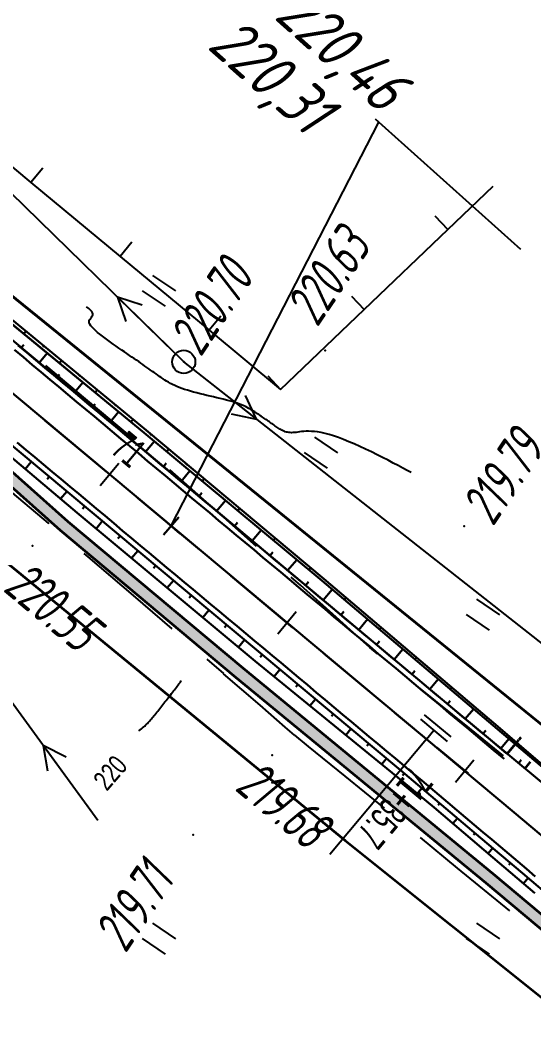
# Model space of a CAD drawing. Header units: millimetres. Extents: x -1799 to 6962, y -1020 to 4121.
# Drawn here: x 4097.8 to 4142.2, y 3239 to 3327.3 of the extents above; entities that cross this region are included whole.
import ezdxf
from ezdxf import colors
from ezdxf.entities.mleader import LeaderData, LeaderLine
from ezdxf.math import Vec2, Vec3

# ---------------------------------------------------------------- set-up
doc = ezdxf.new("R2010")
doc.units = ezdxf.units.MM
for name, pattern in [('CONTI', [0]), ('DASHED', [0.75, 0.5, -0.25]), ('STROT', [1.7, 0.5, -1.2])]:
    doc.linetypes.add(name, pattern=pattern)
for name, color, linetype, lineweight in [('10', 1, 'Continuous', 35), ('КОПИЯ_ОСЬ_13_ОТКОСЫ', 7, 'Continuous', 30), ('КОПИЯ_ОСЬ_ГРАНИЦЫ_ПОЛОС', 7, 'Continuous', 30), ('ОСЬ_ВЕРХ_ПОКРЫТИЯ_ГРАНИЦЫ_ПОЛОС', 7, 'Continuous', 30), ('ОСЬ_ВЕРХ_ПОКРЫТИЯ_ОСЬ', 1, 'Continuous', 30), ('Ось_примыкания', 1, 'Continuous', 35), ('Отметки', 5, 'Continuous', 30), ('Тротуар', 40, 'Continuous', 35)]:
    doc.layers.add(name, color=color, linetype=linetype, lineweight=lineweight)
for name, color, linetype in [('GOR_BDEFAULT', 212, 'CONTI'), ('PI_OTDEFAULT', 172, 'CONTI'), ('PI_TTDEFAULT', 5, 'CONTI'), ('SIT_LDEFAULT', 7, 'CONTI'), ('USLZNDEFAULT', 7, 'CONTI'), ('ZAPSKDEFAULT', 7, 'CONTI'), ('КОПИЯ_ОСЬ_ТАНГЕНСЫ', 1, 'Continuous'), ('ОСЬ_ВЕРХ_ПОКРЫТИЯ_ОТКОСЫ', 7, 'Continuous'), ('ОСЬ_ВЕРХ_ПОКРЫТИЯ_ПИКЕТЫ', 1, 'Continuous'), ('ОСЬ_ВЕРХ_ПОКРЫТИЯ_РАЗБИВКА_КРИВ', 1, 'Continuous'), ('ОСЬ_ВЕРХ_ПОКРЫТИЯ_ТАНГЕНСЫ', 1, 'Continuous'), ('разметка', 7, 'Continuous')]:
    doc.layers.add(name, color=color, linetype=linetype)
doc.styles.add('eskd', font='spds.shx', dxfattribs={"width": 1.2, "oblique": 15})
doc.styles.add('SHRFT', font='TXT', dxfattribs={"width": 3.5})
doc.styles.get("Standard").update_dxf_attribs({"font": 'arial.ttf'})
doc.styles.add('ГОСТ', font='', dxfattribs={"oblique": 15, "height": 4})
doc.styles.get('ГОСТ').set_extended_font_data('GOST type A')

# ---------------------------------------------------------------- blocks, each defined once
blk = doc.blocks.new('BL_2011')
at = {"color": 0}
for p, q in [((0, 0), (0, 2.4)), ((1.6, 0), (1.6, 2.4))]:
    blk.add_line(p, q, dxfattribs=at)
blk = doc.blocks.new('BL_20')
at = {"color": 0}
blk.add_circle((0, 0), 1, dxfattribs=at)
blk = doc.blocks.new('*U52')
at = {"layer": 'КОПИЯ_ОСЬ_13_ОТКОСЫ'}
for points in [[(836.878, 1076.493), (850.63, 1065.19), (865.97, 1052.357), (881.217, 1039.411), (886.289, 1035.069)], [(836.692, 1076.269), (850.446, 1064.97), (865.822, 1052.18), (877.798, 1042.027), (885.46, 1035.566)], [(840.217, 1073.748), (840.033, 1073.524)], [(841.762, 1072.479), (841.701, 1072.404)], [(843.307, 1071.209), (843.124, 1070.985)], [(844.852, 1069.939), (844.791, 1069.864)], [(846.398, 1068.669), (846.215, 1068.446)], [(847.943, 1067.399), (847.882, 1067.325)], [(849.488, 1066.129), (849.305, 1065.907)], [(851.03, 1064.856), (850.969, 1064.782)], [(852.564, 1063.572), (852.384, 1063.358)], [(854.098, 1062.289), (854.038, 1062.217)], [(855.632, 1061.006), (855.46, 1060.8)], [(857.166, 1059.722), (857.108, 1059.654)], [(858.7, 1058.439), (858.535, 1058.242)], [(860.234, 1057.156), (860.179, 1057.09)], [(861.768, 1055.872), (861.61, 1055.684)], [(863.302, 1054.589), (863.249, 1054.526)], [(864.836, 1053.306), (864.685, 1053.126)], [(866.367, 1052.019), (866.317, 1051.96)], [(867.892, 1050.725), (867.744, 1050.551)], [(869.416, 1049.43), (869.367, 1049.372)], [(870.941, 1048.136), (870.795, 1047.964)], [(872.465, 1046.841), (872.417, 1046.784)], [(873.99, 1045.547), (873.846, 1045.378)], [(875.515, 1044.253), (875.467, 1044.196)], [(877.039, 1042.958), (876.897, 1042.791)], [(878.564, 1041.664), (878.516, 1041.608)], [(880.088, 1040.369), (879.953, 1040.21)], [(881.612, 1039.073), (881.566, 1039.02)], [(883.131, 1037.772), (883.01, 1037.632)]]:
    blk.add_lwpolyline(points, dxfattribs=at)
blk = doc.blocks.new('_None')
blk = doc.blocks.new('Крест')
at = {"layer": 'Отметки'}
for points in [[(0, 1), (0, -1)], [(-1, 0), (1, 0)]]:
    blk.add_lwpolyline(points, dxfattribs=at)

msp = doc.modelspace()

# ---------------------------------------------------------------- hatches: boundary and pattern name
at = {"layer": 'Тротуар', "lineweight": 30, "ltscale": 7}
msp.add_hatch(color=256, dxfattribs=at).paths.add_polyline_path([(4355.026, 2987.245), (4352.622, 2989.782), (4345.427, 2993.281), (4338.394, 2996.926), (4334.905, 2998.92), (4331.584, 3001.033), (4325.137, 3005.952), (4319.491, 3011.624), (4314.469, 3017.834), (4309.932, 3024.285), (4307.646, 3027.716), (4301.367, 3037.941), (4295.156, 3048.209), (4289.986, 3056.769), (4280.835, 3072.269), (4272.55, 3085.951), (4265.234, 3097.893), (4261.114, 3101.507), (4255.468, 3107.674), (4252.851, 3111.934), (4250.972, 3116.597), (4250.585, 3117.56), (4249.719, 3119.765), (4248.666, 3123.345), (4248.323, 3124.321), (4247.98, 3125.297), (4241.939, 3135.217), (4234.518, 3147.093), (4225.78, 3160.49), (4219.022, 3170.408), (4211.937, 3180.091), (4203.112, 3191.194), (4194.18, 3201.563), (4183.21, 3213.325), (4172.573, 3223.78), (4162.939, 3232.607), (4150.941, 3243.284), (4138.679, 3253.563), (4117.058, 3271.355), (4101.903, 3284.023), (4086.977, 3297.339), (4083.578, 3299.881), (4077.037, 3304.486), (4070.152, 3308.55), (4062.976, 3311.79), (4055.187, 3313.858), (4047.095, 3314.906), (4039.194, 3314.51), (4031.355, 3312.695), (4024.186, 3309.608), (4017.316, 3305.344), (4008.1, 3297.932), (3998.942, 3289.839), (3996.071, 3287.056), (3984.757, 3275.743), (3983.052, 3274.038), (3982.329, 3273.347), (3976.255, 3267.275), (3965.028, 3255.875), (3952.386, 3243.061), (3945.337, 3235.968), (3938.229, 3228.933), (3931.095, 3221.926), (3922.526, 3213.525), (3913.887, 3205.055), (3900.709, 3192.936), (3893.252, 3186.273), (3888.799, 3182.354), (3880.991, 3175.997), (3874.788, 3170.946), (3865.391, 3163.481), (3855.795, 3156.275), (3849.369, 3151.511), (3844.564, 3148.067), (3839.698, 3144.637), (3832.981, 3140.049), (3830.301, 3138.269), (3823.273, 3133.561), (3822.443, 3133.006), (3809.622, 3124.407), (3792.023, 3114.358), (3786.086, 3111.259), (3780.023, 3108.407), (3761.667, 3099.663), (3749.56, 3093.587), (3739.444, 3087.864), (3738.739, 3087.426), (3732.468, 3082.562), (3726.512, 3077.16), (3720.889, 3071.42), (3715.659, 3065.179), (3710.962, 3058.323), (3707.32, 3051.736), (3703.938, 3044.269), (3700.864, 3036.478), (3698.458, 3028.966), (3695.598, 3017.765), (3693.191, 3006.011), (3691.1, 2983.08), (3692.241, 2982.689), (3694.173, 3005.821), (3696.572, 3017.54), (3699.543, 3029.107), (3701.99, 3036.656), (3704.929, 3044.035), (3708.201, 3051.263), (3712.009, 3058.115), (3716.543, 3064.688), (3721.631, 3070.747), (3727.193, 3076.428), (3733.066, 3081.759), (3739.311, 3086.604), (3740.034, 3087.053), (3750.032, 3092.705), (3762.015, 3098.833), (3780.451, 3107.484), (3786.563, 3110.334), (3792.489, 3113.472), (3810.085, 3123.523), (3830.857, 3137.439), (3833.537, 3139.218), (3840.159, 3143.739), (3845.068, 3147.214), (3849.925, 3150.749), (3856.392, 3155.473), (3865.972, 3162.73), (3875.413, 3170.165), (3881.622, 3175.221), (3889.445, 3181.591), (3893.916, 3185.525), (3901.381, 3192.195), (3914.576, 3204.33), (3923.226, 3212.811), (3931.795, 3221.212), (3938.931, 3228.221), (3946.043, 3235.26), (3953.097, 3242.357), (3965.74, 3255.172), (3976.964, 3266.57), (3985.463, 3275.036), (3996.773, 3286.343), (3999.622, 3289.105), (4008.744, 3297.168), (4017.895, 3304.526), (4024.65, 3308.719), (4031.668, 3311.741), (4039.333, 3313.516), (4047.055, 3313.903), (4054.994, 3312.874), (4062.639, 3310.845), (4069.691, 3307.661), (4076.5, 3303.642), (4082.99, 3299.072), (4086.343, 3296.564), (4101.249, 3283.266), (4116.42, 3270.585), (4138.04, 3252.793), (4150.286, 3242.528), (4162.272, 3231.863), (4171.847, 3223.057), (4182.46, 3212.663), (4193.35, 3200.994), (4202.341, 3190.556), (4211.142, 3179.485), (4218.205, 3169.831), (4224.947, 3159.937), (4233.677, 3146.552), (4241.089, 3134.69), (4246.972, 3125.147), (4248.831, 3119.35), (4251.955, 3111.482), (4254.666, 3107.069), (4260.416, 3100.789), (4264.381, 3097.354), (4271.694, 3085.435), (4279.977, 3071.756), (4289.128, 3056.256), (4294.307, 3047.694), (4300.531, 3037.432), (4306.803, 3027.178), (4309.038, 3023.822), (4313.665, 3017.24), (4318.747, 3010.955), (4324.471, 3005.203), (4330.909, 3000.28), (4334.388, 2998.064), (4337.915, 2996.047), (4344.978, 2992.388), (4352.021, 2988.962), (4354.437, 2986.412), (4356.729, 2985.394), (4357.135, 2986.308)])

# ---------------------------------------------------------------- linework, layer by layer
at = {"layer": '10'}
for p, q in [((4176.746, 3239.013), (4084.856, 3313.423)), ((4095.586, 3281.333), (4125.876, 3256.443)), ((4095.586, 3281.333), (4125.876, 3256.443)), ((4125.876, 3256.443), (4182.796, 3210.943)), ((4125.876, 3256.443), (4182.796, 3210.943))]:
    msp.add_line(p, q, dxfattribs=at)
msp.add_lwpolyline([(4176.746, 3239.013), (4084.856, 3313.423), (4057.976, 3329.563), (4019.376, 3329.623), (3936.716, 3248.363), (3926.016, 3237.943), (3910.376, 3221.023), (3904.396, 3216.033), (3903.436, 3217.183), (3897.326, 3211.693), (3879.656, 3196.103), (3865.416, 3183.363), (3835.176, 3159.613), (3818.806, 3151.023), (3809.916, 3145.073), (3786.276, 3129.213), (3751.806, 3114.223), (3724.936, 3097.063)], dxfattribs=at)
at = {"layer": 'GOR_BDEFAULT', "color": 212, "elevation": 220, "flags": 128}
for points in [[(4131.582, 3288.279), (4131.242, 3288.449), (4130.872, 3288.649), (4130.472, 3288.859), (4130.042, 3289.079), (4129.592, 3289.319), (4129.122, 3289.559), (4128.642, 3289.799), (4128.152, 3290.039), (4127.652, 3290.279), (4127.162, 3290.509), (4126.672, 3290.729), (4126.202, 3290.929), (4125.742, 3291.119), (4125.302, 3291.289), (4124.882, 3291.429), (4124.492, 3291.549), (4124.142, 3291.639), (4123.812, 3291.719), (4123.502, 3291.769), (4123.222, 3291.799), (4122.962, 3291.819), (4122.722, 3291.829), (4122.502, 3291.829), (4122.302, 3291.819), (4122.122, 3291.799), (4121.942, 3291.779), (4121.792, 3291.749), (4121.642, 3291.729), (4121.502, 3291.719), (4121.372, 3291.709), (4121.242, 3291.699), (4121.132, 3291.709), (4121.012, 3291.719), (4120.912, 3291.739), (4120.802, 3291.759), (4120.702, 3291.789), (4120.612, 3291.829), (4120.512, 3291.869), (4120.422, 3291.919), (4120.332, 3291.969), (4120.242, 3292.019), (4120.162, 3292.069), (4120.072, 3292.129), (4119.982, 3292.189), (4119.892, 3292.249), (4119.802, 3292.309), (4119.712, 3292.379), (4119.622, 3292.439), (4119.522, 3292.509), (4119.432, 3292.569), (4119.332, 3292.639), (4119.232, 3292.709), (4119.142, 3292.779), (4119.032, 3292.839), (4118.932, 3292.909), (4118.832, 3292.979), (4118.732, 3293.059), (4118.622, 3293.129), (4118.512, 3293.199), (4118.412, 3293.279), (4118.302, 3293.349), (4118.192, 3293.429), (4118.072, 3293.499), (4117.952, 3293.579), (4117.832, 3293.649), (4117.702, 3293.729), (4117.572, 3293.799), (4117.422, 3293.879), (4117.272, 3293.959), (4117.112, 3294.029), (4116.932, 3294.109), (4116.752, 3294.179), (4116.552, 3294.249), (4116.342, 3294.319), (4116.112, 3294.389), (4115.872, 3294.459), (4115.622, 3294.529), (4115.352, 3294.599), (4115.082, 3294.669), (4114.802, 3294.729), (4114.512, 3294.799), (4114.222, 3294.869), (4113.922, 3294.929), (4113.632, 3294.999), (4113.342, 3295.069), (4113.062, 3295.139), (4112.782, 3295.219), (4112.512, 3295.289), (4112.252, 3295.369), (4112.002, 3295.449), (4111.772, 3295.529), (4111.552, 3295.609), (4111.342, 3295.699), (4111.152, 3295.789), (4110.962, 3295.879), (4110.782, 3295.969), (4110.612, 3296.069), (4110.452, 3296.159), (4110.292, 3296.259), (4110.142, 3296.369), (4109.992, 3296.469), (4109.842, 3296.569), (4109.692, 3296.679), (4109.542, 3296.789), (4109.382, 3296.899), (4109.232, 3297.009), (4109.072, 3297.119), (4108.912, 3297.239), (4108.742, 3297.349), (4108.572, 3297.469), (4108.402, 3297.589), (4108.222, 3297.719), (4108.042, 3297.849), (4107.852, 3297.979), (4107.652, 3298.109), (4107.452, 3298.249), (4107.242, 3298.389), (4107.022, 3298.539), (4106.802, 3298.689), (4106.572, 3298.849), (4106.332, 3299.019), (4106.092, 3299.179), (4105.842, 3299.349), (4105.602, 3299.529), (4105.362, 3299.699), (4105.132, 3299.869), (4104.902, 3300.039), (4104.692, 3300.209), (4104.492, 3300.369), (4104.312, 3300.529), (4104.152, 3300.679), (4104.012, 3300.819), (4103.902, 3300.949), (4103.822, 3301.079), (4103.772, 3301.189), (4103.752, 3301.289), (4103.762, 3301.379), (4103.792, 3301.459), (4103.842, 3301.529), (4103.892, 3301.599), (4103.952, 3301.669), (4104.002, 3301.739), (4104.052, 3301.809), (4104.072, 3301.889), (4104.082, 3301.969), (4104.052, 3302.069), (4103.992, 3302.169), (4103.882, 3302.289), (4103.732, 3302.429), (4103.522, 3302.579)], [(4108.042, 3265.929), (4108.162, 3266.019), (4108.272, 3266.099), (4108.372, 3266.189), (4108.472, 3266.269), (4108.562, 3266.349), (4108.642, 3266.419), (4108.722, 3266.499), (4108.792, 3266.579), (4108.862, 3266.649), (4108.932, 3266.729), (4109.002, 3266.809), (4109.072, 3266.889), (4109.142, 3266.969), (4109.212, 3267.059), (4109.282, 3267.139), (4109.362, 3267.239), (4109.432, 3267.329), (4109.512, 3267.429), (4109.602, 3267.539), (4109.682, 3267.639), (4109.772, 3267.749), (4109.862, 3267.859), (4109.952, 3267.969), (4110.042, 3268.089), (4110.132, 3268.199), (4110.222, 3268.319), (4110.312, 3268.439), (4110.412, 3268.559), (4110.502, 3268.679), (4110.592, 3268.799), (4110.692, 3268.919), (4110.782, 3269.029), (4110.872, 3269.149), (4110.962, 3269.269), (4111.052, 3269.379), (4111.132, 3269.489), (4111.222, 3269.599), (4111.302, 3269.699), (4111.372, 3269.799), (4111.452, 3269.899), (4111.522, 3269.989), (4111.582, 3270.069), (4111.642, 3270.149), (4111.692, 3270.219), (4111.742, 3270.279)]]:
    msp.add_lwpolyline(points, dxfattribs=at)
at = {"layer": 'PI_TTDEFAULT', "color": 5}
for p in [(4124.152, 3298.799, 220.631), (4111.932, 3297.829, 220.703), (4136.162, 3283.629, 219.791), (4098.872, 3281.919, 220.554), (4119.562, 3263.829, 219.675), (4112.742, 3256.949, 219.711)]:
    msp.add_point(p, dxfattribs=at)
at = {"layer": 'SIT_LDEFAULT', "color": 7}
for p, q in [((4111.932, 3297.829), (4075.522, 3333.389)), ((4091.032, 3319.709), (4098.732, 3313.329)), ((4099.752, 3314.559), (4098.732, 3313.329)), ((4098.732, 3313.329), (4106.432, 3306.949)), ((4134.752, 3309.279), (4138.662, 3313.029)), ((4133.642, 3310.439), (4134.752, 3309.279)), ((4127.522, 3302.369), (4134.752, 3309.279)), ((4107.452, 3308.179), (4106.432, 3306.949)), ((4106.432, 3306.949), (4114.132, 3300.559)), ((4111.212, 3298.529), (4106.212, 3303.419)), ((4106.212, 3303.419), (4106.942, 3301.309)), ((4108.342, 3302.739), (4106.212, 3303.419)), ((4126.422, 3303.519), (4127.522, 3302.369)), ((4120.302, 3295.449), (4127.522, 3302.369)), ((4115.152, 3301.789), (4114.132, 3300.559)), ((4114.132, 3300.559), (4120.302, 3295.449)), ((4103.452, 3294.639), (4100.012, 3297.509)), ((4184.242, 3240.949), (4111.932, 3297.829)), ((4112.722, 3297.209), (4118.222, 3292.879)), ((4119.192, 3296.609), (4120.302, 3295.449)), ((4118.222, 3292.879), (4117.262, 3294.909)), ((4107.112, 3291.569), (4103.452, 3294.639)), ((4116.032, 3293.329), (4118.222, 3292.879)), ((4107.672, 3291.089), (4107.112, 3291.569)), ((4114.362, 3285.309), (4110.722, 3288.489)), ((4100.242, 3283.899), (4096.582, 3286.979)), ((4118.232, 3281.879), (4114.362, 3285.299)), ((4085.692, 3284.049), (4104.502, 3258.209)), ((4100.302, 3283.839), (4100.242, 3283.889)), ((4103.672, 3280.979), (4103.342, 3281.259)), ((4107.592, 3277.629), (4103.672, 3280.989)), ((4122.012, 3278.519), (4121.222, 3279.219)), ((4125.102, 3275.759), (4122.012, 3278.519)), ((4110.922, 3274.749), (4107.592, 3277.629)), ((4127.222, 3273.859), (4125.102, 3275.759)), ((4128.002, 3273.149), (4127.222, 3273.859)), ((4128.692, 3272.579), (4128.002, 3273.149)), ((4115.392, 3270.879), (4113.962, 3272.119)), ((4118.542, 3268.139), (4115.382, 3270.869)), ((4132.222, 3269.709), (4131.792, 3270.059)), ((4136.622, 3266.159), (4132.222, 3269.719)), ((4120.702, 3266.259), (4118.542, 3268.139)), ((4121.502, 3265.559), (4120.702, 3266.259)), ((4139.572, 3263.759), (4136.622, 3266.159)), ((4121.502, 3265.559), (4122.692, 3264.589)), ((4103.912, 3259.019), (4099.792, 3264.679)), ((4099.792, 3264.679), (4100.162, 3262.469)), ((4101.782, 3263.649), (4099.792, 3264.679)), ((4122.692, 3264.589), (4125.842, 3262.019)), ((4125.842, 3262.019), (4129.252, 3259.239)), ((4132.352, 3256.709), (4135.572, 3254.069)), ((4135.572, 3254.069), (4140.092, 3250.379))]:
    msp.add_line(p, q, dxfattribs=at)
at = {"layer": 'КОПИЯ_ОСЬ_13_ОТКОСЫ'}
for points in [[(4094.758, 3302.993), (4108.513, 3291.694), (4123.889, 3278.904), (4135.865, 3268.751), (4143.527, 3262.29)], [(4094.096, 3302.199), (4135.151, 3267.897), (4142.858, 3261.492)], [(4097.892, 3299.028), (4098.118, 3299.298)], [(4099.427, 3297.745), (4100.126, 3298.583)], [(4089.607, 3296.828), (4130.663, 3262.525), (4137.591, 3256.692), (4141.222, 3253.622), (4144.12, 3251.161)], [(4100.961, 3296.463), (4101.195, 3296.742)], [(4089.12, 3296.244), (4102.727, 3284.768), (4118.093, 3271.967), (4130.25, 3262.031), (4133.568, 3259.297), (4138.646, 3254.99), (4142.264, 3251.909)], [(4102.496, 3295.181), (4103.217, 3296.044)], [(4104.031, 3293.898), (4104.271, 3294.186)], [(4105.566, 3292.616), (4106.309, 3293.505)], [(4107.101, 3291.334), (4107.348, 3291.63)], [(4108.635, 3290.051), (4109.395, 3290.96)], [(4098.758, 3289.182), (4098.235, 3288.556)], [(4110.17, 3288.769), (4110.423, 3289.072)], [(4100.292, 3287.9), (4100.118, 3287.691)], [(4111.705, 3287.487), (4112.47, 3288.402)], [(4101.828, 3286.618), (4101.292, 3285.977)], [(4113.24, 3286.204), (4113.495, 3286.509)], [(4103.362, 3285.335), (4103.184, 3285.122)], [(4114.774, 3284.922), (4115.545, 3285.844)], [(4104.897, 3284.053), (4104.358, 3283.408)], [(4116.309, 3283.639), (4116.566, 3283.947)], [(4106.432, 3282.771), (4106.252, 3282.556)], [(4117.844, 3282.357), (4118.621, 3283.286)], [(4107.967, 3281.488), (4107.432, 3280.848)], [(4119.379, 3281.075), (4119.638, 3281.385)], [(4120.914, 3279.792), (4121.696, 3280.728)], [(4109.501, 3280.206), (4109.323, 3279.992)], [(4111.036, 3278.923), (4110.505, 3278.288)], [(4122.448, 3278.51), (4122.709, 3278.822)], [(4123.983, 3277.228), (4124.764, 3278.162)], [(4112.571, 3277.641), (4112.394, 3277.429)], [(4114.106, 3276.359), (4113.579, 3275.728)], [(4125.518, 3275.945), (4125.778, 3276.257)], [(4127.053, 3274.663), (4127.815, 3275.575)], [(4115.641, 3275.076), (4115.465, 3274.866)], [(4117.175, 3273.794), (4116.652, 3273.167)], [(4128.587, 3273.381), (4128.842, 3273.685)], [(4130.123, 3272.098), (4130.866, 3272.989)], [(4118.71, 3272.512), (4118.536, 3272.303)], [(4120.245, 3271.229), (4119.738, 3270.622)], [(4131.657, 3270.816), (4131.905, 3271.113)], [(4133.192, 3269.534), (4133.917, 3270.402)], [(4121.78, 3269.947), (4121.611, 3269.745)], [(4123.314, 3268.665), (4122.835, 3268.091)], [(4134.727, 3268.251), (4134.969, 3268.541)], [(4136.264, 3266.972), (4136.969, 3267.82)], [(4124.85, 3267.382), (4124.689, 3267.191)], [(4126.384, 3266.1), (4125.933, 3265.559)], [(4137.802, 3265.694), (4138.037, 3265.976)], [(4127.919, 3264.818), (4127.768, 3264.637)], [(4139.34, 3264.416), (4140.027, 3265.241)], [(4129.454, 3263.535), (4129.03, 3263.028)], [(4140.879, 3263.137), (4141.107, 3263.413)], [(4130.987, 3262.252), (4130.846, 3262.083)], [(4132.518, 3260.964), (4132.119, 3260.491)], [(4134.047, 3259.675), (4133.914, 3259.518)], [(4135.577, 3258.387), (4135.187, 3257.924)], [(4137.107, 3257.099), (4136.977, 3256.945)], [(4138.635, 3255.809), (4138.237, 3255.337)], [(4140.163, 3254.517), (4140.03, 3254.36)], [(4141.689, 3253.225), (4141.282, 3252.745)]]:
    msp.add_lwpolyline(points, dxfattribs=at)
at = {"layer": 'КОПИЯ_ОСЬ_ГРАНИЦЫ_ПОЛОС'}
for points in [[(4097.628, 3299.248), (4098.394, 3298.608), (4099.161, 3297.967), (4099.928, 3297.326), (4100.695, 3296.686), (4101.462, 3296.045), (4102.228, 3295.404), (4102.995, 3294.764), (4103.762, 3294.123), (4104.529, 3293.482), (4105.296, 3292.842), (4106.062, 3292.201), (4106.829, 3291.56), (4107.596, 3290.92), (4108.363, 3290.279), (4109.13, 3289.638), (4109.896, 3288.997), (4110.663, 3288.357), (4111.43, 3287.716), (4112.197, 3287.075), (4112.964, 3286.435), (4113.73, 3285.794), (4114.497, 3285.153), (4115.264, 3284.513), (4116.031, 3283.872), (4116.798, 3283.231), (4117.564, 3282.591), (4118.331, 3281.95), (4119.098, 3281.309), (4119.865, 3280.669), (4120.632, 3280.028), (4121.398, 3279.387), (4122.165, 3278.747), (4122.932, 3278.106), (4123.699, 3277.465), (4124.466, 3276.825), (4125.232, 3276.184), (4125.999, 3275.543), (4126.766, 3274.903), (4127.533, 3274.262), (4128.3, 3273.621), (4129.066, 3272.981), (4129.833, 3272.34), (4130.6, 3271.699), (4131.367, 3271.059), (4132.134, 3270.418), (4132.901, 3269.777), (4133.667, 3269.137), (4134.434, 3268.496), (4135.201, 3267.855), (4135.968, 3267.214), (4136.735, 3266.574), (4137.502, 3265.933), (4138.269, 3265.291), (4139.036, 3264.65), (4139.803, 3264.009), (4139.884, 3263.941)], [(4097.307, 3298.865), (4098.074, 3298.224), (4098.841, 3297.583), (4099.607, 3296.943), (4100.374, 3296.302), (4101.141, 3295.661), (4101.908, 3295.021), (4102.675, 3294.38), (4103.441, 3293.739), (4104.208, 3293.099), (4104.975, 3292.458), (4105.742, 3291.817), (4106.509, 3291.177), (4107.275, 3290.536), (4108.042, 3289.895), (4108.809, 3289.254), (4109.576, 3288.614), (4110.343, 3287.973), (4111.109, 3287.332), (4111.876, 3286.692), (4112.643, 3286.051), (4113.41, 3285.41), (4114.177, 3284.77), (4114.943, 3284.129), (4115.71, 3283.488), (4116.477, 3282.848), (4117.244, 3282.207), (4118.011, 3281.566), (4118.777, 3280.926), (4119.544, 3280.285), (4120.311, 3279.644), (4121.078, 3279.004), (4121.845, 3278.363), (4122.611, 3277.722), (4123.378, 3277.082), (4124.145, 3276.441), (4124.912, 3275.8), (4125.679, 3275.16), (4126.445, 3274.519), (4127.212, 3273.878), (4127.979, 3273.238), (4128.746, 3272.597), (4129.513, 3271.956), (4130.28, 3271.316), (4131.046, 3270.675), (4131.813, 3270.034), (4132.58, 3269.393), (4133.347, 3268.753), (4134.114, 3268.112), (4134.88, 3267.471), (4135.647, 3266.831), (4136.414, 3266.19), (4137.181, 3265.549), (4137.948, 3264.908), (4138.715, 3264.267), (4139.482, 3263.625), (4139.617, 3263.512)]]:
    msp.add_lwpolyline(points, dxfattribs=at)
at = {"layer": 'КОПИЯ_ОСЬ_ТАНГЕНСЫ'}
msp.add_line((4042.582, 3340.679), (4205.152, 3204.849), dxfattribs=at)
at = {"layer": 'ОСЬ_ВЕРХ_ПОКРЫТИЯ_ГРАНИЦЫ_ПОЛОС', "linetype": 'Continuous'}
msp.add_lwpolyline([(4142.314, 3253.351), (4141.561, 3253.99), (4140.807, 3254.628), (4140.053, 3255.266), (4139.299, 3255.904), (4138.544, 3256.541), (4137.789, 3257.178), (4137.034, 3257.815), (4136.278, 3258.452), (4135.522, 3259.089), (4134.766, 3259.726), (4134.01, 3260.362), (4133.254, 3260.999), (4132.497, 3261.635), (4131.74, 3262.272), (4130.984, 3262.909), (4130.223, 3263.544), (4129.463, 3264.179), (4128.703, 3264.814), (4127.942, 3265.45), (4127.182, 3266.085), (4126.422, 3266.72), (4125.662, 3267.355), (4124.901, 3267.991), (4124.141, 3268.626), (4123.381, 3269.261), (4122.62, 3269.896), (4121.86, 3270.531), (4121.1, 3271.167), (4120.339, 3271.802), (4119.579, 3272.437), (4118.819, 3273.072), (4118.059, 3273.708), (4117.298, 3274.343), (4116.538, 3274.978), (4115.778, 3275.613), (4115.017, 3276.249), (4114.257, 3276.884), (4113.497, 3277.519), (4112.737, 3278.154), (4111.976, 3278.79), (4111.216, 3279.425), (4110.456, 3280.06), (4109.695, 3280.695), (4108.935, 3281.33), (4108.175, 3281.966), (4107.415, 3282.601), (4106.654, 3283.236), (4105.894, 3283.871), (4105.134, 3284.507), (4104.373, 3285.142), (4103.613, 3285.777), (4102.853, 3286.412), (4102.092, 3287.048), (4101.332, 3287.683), (4100.572, 3288.318), (4099.812, 3288.953), (4099.051, 3289.589), (4098.291, 3290.224), (4097.531, 3290.859)], dxfattribs=at)
at = {"layer": 'ОСЬ_ВЕРХ_ПОКРЫТИЯ_ОСЬ'}
msp.add_lwpolyline([(4091.83, 3299.532), (4132.899, 3265.217), (4132.899, 3265.217), (4140.485, 3258.871), (4144.271, 3255.69)], dxfattribs=at)
at = {"layer": 'ОСЬ_ВЕРХ_ПОКРЫТИЯ_ОТКОСЫ'}
msp.add_lwpolyline([(4139.895, 3263.954), (4142.858, 3261.492)], dxfattribs=at)
at = {"layer": 'ОСЬ_ВЕРХ_ПОКРЫТИЯ_ПИКЕТЫ'}
for p, q in [((4104.71, 3287.141), (4106.312, 3289.06)), ((4104.71, 3287.141), (4106.312, 3289.06)), ((4120.057, 3274.318), (4121.66, 3276.236)), ((4135.405, 3261.494), (4137.008, 3263.412))]:
    msp.add_line(p, q, dxfattribs=at)
at = {"layer": 'ОСЬ_ВЕРХ_ПОКРЫТИЯ_РАЗБИВКА_КРИВ'}
for p, q in [((4132.389, 3266.946), (4134.692, 3265.023)), ((4132.71, 3267.33), (4135.012, 3265.407)), ((4132.899, 3265.217), (4133.541, 3265.985)), ((4132.899, 3265.217), (4124.564, 3255.241))]:
    msp.add_line(p, q, dxfattribs=at)
at = {"layer": 'ОСЬ_ВЕРХ_ПОКРЫТИЯ_ТАНГЕНСЫ'}
msp.add_line((4042.582, 3340.679), (4205.152, 3204.849), dxfattribs=at)
at = {"layer": 'Ось_примыкания', "color": 0}
for p, q in [((4139.895, 3263.954), (4140.899, 3265.162)), ((4141.071, 3265.357), (4140.897, 3265.165)), ((4141.434, 3262.676), (4141.91, 3263.25))]:
    msp.add_line(p, q, dxfattribs=at)
at = {"layer": 'разметка', "linetype": 'DASHED', "lineweight": 30, "ltscale": 14}
msp.add_lwpolyline([(4091.829, 3299.532), (4130.199, 3267.473)], dxfattribs=at)
at = {"layer": 'разметка', "linetype": 'STROT', "lineweight": 30, "ltscale": 7}
msp.add_lwpolyline([(4130.199, 3267.473), (4132.9, 3265.217, -0.019044), (4181.059, 3222.856, -0.037792), (4213.338, 3186.663, -0.624777), (4213.338, 3186.663, -0.007953)], format="xyb", dxfattribs=at)
at = {"layer": 'Тротуар', "linetype": 'Continuous'}
for points in [[(4039.194, 3314.51), (4047.095, 3314.906), (4055.187, 3313.858), (4062.976, 3311.79), (4070.152, 3308.55), (4077.037, 3304.486), (4083.578, 3299.881), (4086.977, 3297.339), (4101.903, 3284.023), (4117.058, 3271.355), (4138.679, 3253.563), (4150.94, 3243.285)], [(4039.333, 3313.516), (4047.055, 3313.903), (4054.994, 3312.874), (4062.639, 3310.845), (4069.691, 3307.661), (4076.494, 3303.646), (4082.99, 3299.072), (4086.343, 3296.564), (4101.249, 3283.266), (4116.42, 3270.585), (4138.04, 3252.793), (4150.286, 3242.528)]]:
    msp.add_lwpolyline(points, dxfattribs=at)

# ---------------------------------------------------------------- block references
at = {"layer": 'USLZNDEFAULT', "color": 7, "rotation": 56}
msp.add_blockref('BL_20', (4111.932, 3297.829), dxfattribs=at)
at = {"layer": 'ZAPSKDEFAULT', "color": 7, "rotation": 56}
for p in [(4110.352, 3302.639), (4124.352, 3288.639), (4138.352, 3274.639), (4110.352, 3246.639), (4138.352, 3246.639)]:
    msp.add_blockref('BL_2011', p, dxfattribs=at)
at = {"layer": 'КОПИЯ_ОСЬ_13_ОТКОСЫ'}
msp.add_blockref('*U52', (3258.067, 2226.724), dxfattribs=at)
at = {"layer": 'Отметки', "rotation": 319.0459066762319}
msp.add_blockref('Крест', (4110.844, 3283.645), dxfattribs=at)

# ---------------------------------------------------------------- texts
at = {"layer": 'GOR_BDEFAULT', "color": 212, "style": 'SHRFT', "width": 0.75}
msp.add_text('220', height=1.7223, rotation=49.07995, dxfattribs=at).set_placement((4105.29, 3260.657, 220))
at = {"layer": 'PI_OTDEFAULT', "color": 172, "style": 'eskd', "oblique": 10, "width": 0.8}
for s, rotation, p in [('220.63', 56, (4123.472, 3300.751)), ('220.70', 56, (4113.398, 3298.17)), ('219.79', 56, (4138.655, 3283.527)), ('220.55', 320, (4096.223, 3278.099)), ('219.68', 320, (4116.252, 3260.883)), ('219.71', 56, (4106.9, 3246.631))]:
    msp.add_text(s, height=3.5, rotation=rotation, dxfattribs=at).set_placement(p)
at = {"layer": 'ОСЬ_ВЕРХ_ПОКРЫТИЯ_ПИКЕТЫ', "width": 0.6}
msp.add_text('71', height=2.5, rotation=320.12067, dxfattribs=at).set_placement((4105.514, 3290.053))
at = {"layer": 'ОСЬ_ВЕРХ_ПОКРЫТИЯ_РАЗБИВКА_КРИВ', "width": 0.6}
msp.add_text('71+35.7', height=2.5, rotation=230.12067, dxfattribs=at).set_placement((4131.68, 3262.978))
at = {"layer": 'Отметки', "color": 0, "style": 'ГОСТ', "oblique": 15}
msp.add_text('220,31', height=4, rotation=318.4044, dxfattribs=at).set_placement((4113.862, 3324.998, 126.574))

# ---------------------------------------------------------------- leaders
at = {"layer": 'Отметки', "ltscale": 0.2}
ml = msp.add_multileader_mtext('Standard', dxfattribs=at)
ml.set_content('220,46', color=256, style='ГОСТ')
ml.set_leader_properties()
ml.set_arrow_properties(name='NONE')
ml.build(insert=Vec2(0, 0))
ml.multileader.update_dxf_attribs({"text_left_attachment_type": 6, "text_right_attachment_type": 6, "dogleg_length": 0.36, "arrow_head_size": 2})
ctx = ml.context
ctx.base_point, ctx.arrow_head_size, ctx.landing_gap_size, ctx.plane_origin, ctx.plane_x_axis, ctx.plane_y_axis = Vec3(4113.374, 3332.388), 2, 0, Vec3(4095.454, 3253.624), Vec3(0.744209, -0.667946), Vec3(0.667946, 0.744209)
ctx.left_attachment, ctx.right_attachment, ctx.text_align_type = 6, 6, 2
notes = []
notes.append((ctx, [(1, (1, 1, 0), (4128.784, 3318.557), (-0.744209, 0.667946), 0.36, [(0, [(4110.844, 3283.645)], 0, [])])]))
ctx.mtext.insert, ctx.mtext.text_direction, ctx.mtext.rotation, ctx.mtext.alignment, ctx.mtext.line_spacing_style, ctx.mtext.flow_direction = Vec3(4131.589, 3322.221), Vec3(0.744209, -0.667946), 5.55174, 3, 2, 5
for ctx, leaders in notes:
    for number, flags, end, landing, length, lines in leaders:
        leader = LeaderData()
        leader.index, (leader.has_last_leader_line, leader.has_dogleg_vector, leader.attachment_direction) = number, flags
        leader.last_leader_point, leader.dogleg_vector, leader.dogleg_length = Vec3(end), Vec3(landing), length
        for number, points, colour, breaks in lines:
            line = LeaderLine()
            line.index, line.vertices, line.color, line.breaks = number, Vec3.list(points), colors.encode_raw_color(colour), breaks
            leader.lines.append(line)
        ctx.leaders.append(leader)

doc.saveas('drawing.dxf')
